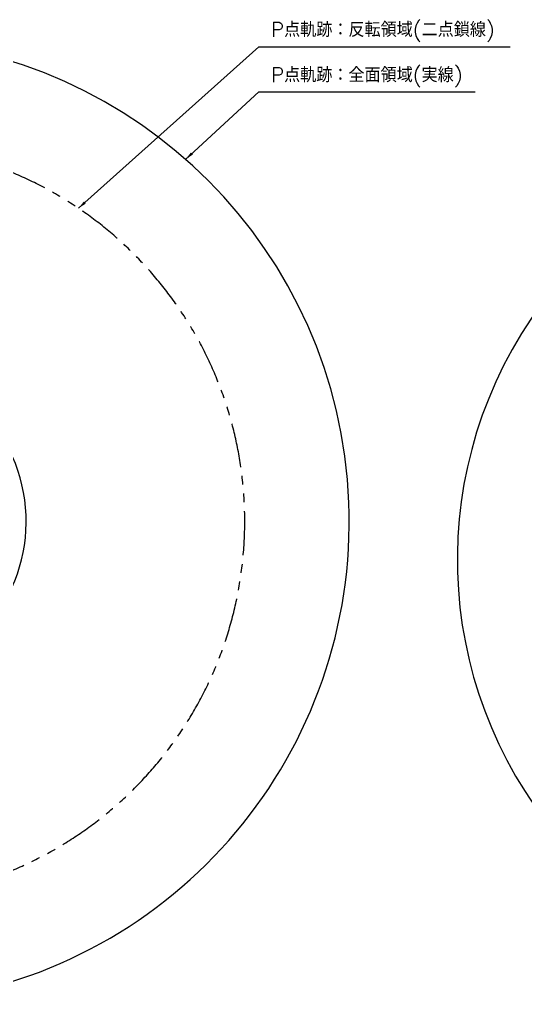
# Model space of a CAD drawing. Extents: x -15562 to 153, y -137 to 4262.
# Drawn here: x -13682 to -12229, y 1356 to 4161 of the extents above; entities that cross this region are included whole.
import ezdxf

# ---------------------------------------------------------------- set-up
doc = ezdxf.new("R2010")
doc.units = 0
doc.header["$LTSCALE"] = 4
doc.header["$MEASUREMENT"] = 0
doc.linetypes.add('PHANTOM2', pattern=[31.75, 15.875, -3.175, 3.175, -3.175, 3.175, -3.175])
doc.layers.get('0').update_dxf_attribs({"linetype": 'CONTINUOUS'})
doc.layers.add('AREA', color=1, linetype='CONTINUOUS')
doc.layers.add('DIMENSION', color=5, linetype='CONTINUOUS')
doc.styles.add('BIGFONT', font='ROMANS.SHX', dxfattribs={"bigfont": 'bigfont'})
doc.dimstyles.new('L-IN', dxfattribs={"dimscale": 10, "dimtxt": 3.2, "dimasz": 2.5, "dimexe": 1, "dimexo": 1, "dimgap": 1, "dimtad": 1, "dimdec": 0, "dimtxsty": 'BIGFONT', "dimblk": 'YA-IN', "dimblk1": 'OPEN', "dimblk2": 'OPEN', "dimsah": 1, "dimcen": 0, "dimclrd": 256, "dimclre": 256, "dimclrt": 256, "dimazin": 3, "dimtp": 0.1, "dimtm": 0.2, "dimtfac": 0.625, "dimtdec": 0, "dimtmove": 0, "dimatfit": 3, "dimtolj": 1})

# ---------------------------------------------------------------- blocks, each defined once
blk = doc.blocks.new('YA-IN')
at = {"color": 0, "linetype": 'BYBLOCK'}
for p, q in [((0, 0), (-1, 0.17)), ((-1, -0.17), (0, 0)), ((0, 0), (-1, 0))]:
    blk.add_line(p, q, dxfattribs=at)
blk = doc.blocks.new('12SLAREA1')
at = {"layer": 'AREA'}
for p, q in [((-79.4, -450.3), (-240.5, -1363.7)), ((79.4, -450.3), (240.5, -1363.7))]:
    blk.add_line(p, q, dxfattribs=at)
for radius in [1384.8, 457.2]:
    blk.add_arc((0, 0), radius, 280, 260, dxfattribs=at)
blk = doc.blocks.new('12SLAREA3')
at = {"layer": 'AREA', "linetype": 'PHANTOM2', "ltscale": 2}
for p, q in [((-55, 312), (-188.4, 1068.3)), ((55, 312), (188.4, 1068.3))]:
    blk.add_line(p, q, dxfattribs=at)
for radius in [1084.8, 316.8]:
    blk.add_arc((0, 0), radius, 100, 80, dxfattribs=at)
blk = doc.blocks.new('12SLAREA2')
at = {"layer": 'AREA'}
for centre, radius, start, end in [((0, 0), 1234.8, 350, 220), ((0, 0), 466.8, 268.382, 71.618), ((551.5, -97.2), 674.8, 126.8091, 143.1909), ((0, 0), 307.2, 87.9006, 317.9006), ((-429, -360), 674.8, 220, 13.1909), ((551.5, -97.2), 674.8, 213.1909, 350)]:
    blk.add_arc(centre, radius, start, end, dxfattribs=at)

msp = doc.modelspace()

# ---------------------------------------------------------------- block references
for name, p in [('12SLAREA1', (-14120, 2720)), ('12SLAREA2', (-11190, 2610)), ('12SLAREA3', (-14120, 2720))]:
    msp.add_blockref(name, p)

# ---------------------------------------------------------------- texts
at = {"layer": 'DIMENSION', "char_height": 42, "attachment_point": 4, "style": 'BIGFONT'}
for s, insert in [('\\A1;P点軌跡：反転領域(二点鎖線)', (-12960, 4125)), ('\\A1;P点軌跡：全面領域(実線)', (-12960, 3995))]:
    msp.add_mtext(s, dxfattribs=dict(at, insert=insert))

# ---------------------------------------------------------------- leaders
at = {"layer": 'DIMENSION', "annotation_type": 0, "has_hookline": 1, "hookline_direction": 0}
for points, text_width in [([(-13513, 3619), (-12995, 4083), (-12970, 4083)], 686.8), ([(-13205.3, 3759.6), (-12995, 3953), (-12970, 3953)], 586)]:
    msp.add_leader(points, dimstyle='L-IN', dxfattribs=dict(at, text_width=text_width))

doc.saveas('drawing.dxf')
